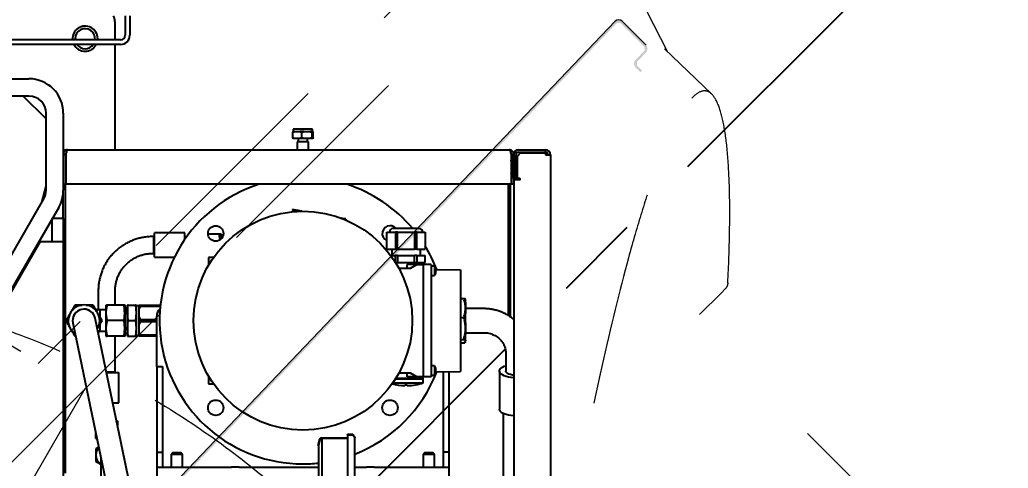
# Model space of a CAD drawing. Header units: inches. Extents: x -347369 to -260369, y 119522 to 149869.
# Drawn here: x -322218 to -321356, y 139585 to 139976 of the extents above; entities that cross this region are included whole.
import ezdxf

# ---------------------------------------------------------------- set-up
doc = ezdxf.new("R2010")
doc.units = ezdxf.units.IN
doc.header["$LTSCALE"] = 300
doc.linetypes.add('CENTRO', pattern=[2, 1.25, -0.25, 0.25, -0.25])
doc.linetypes.add('NASCOSTA', pattern=[0.375, 0.25, -0.125])
for name, color, linetype in [('ASSI', 254, 'CENTRO'), ('MACCHINA', 40, 'Continuous'), ('QUOTE', 7, 'Continuous')]:
    doc.layers.add(name, color=color, linetype=linetype)
doc.styles.get("Standard").update_dxf_attribs({"font": 'romans.shx'})
doc.dimstyles.new('sc1a100', dxfattribs={"dimscale": 100, "dimtxt": 3, "dimasz": 3, "dimexe": 0, "dimexo": 0, "dimgap": 1, "dimtad": 1, "dimzin": 12, "dimdsep": 46, "dimtxsty": 'Standard', "dimblk": 'CLOSEDBLANK', "dimcen": 1, "dimclrd": 253, "dimclre": 253, "dimclrt": 2, "dimadec": 0, "dimazin": 3, "dimtfac": 1, "dimtmove": 0, "dimatfit": 1, "dimldrblk": 'CLOSEDBLANK', "dimfxl": 1, "dimtolj": 1, "dimtzin": 0, "dimarcsym": 0})
doc.dimstyles.new('sc1a100_pollici', dxfattribs={"dimscale": 100, "dimtxt": 3, "dimasz": 3, "dimexe": 0, "dimexo": 0, "dimgap": 1, "dimtad": 1, "dimzin": 12, "dimdsep": 46, "dimtxsty": 'Standard', "dimblk": 'CLOSEDBLANK', "dimcen": 1, "dimclrd": 253, "dimclre": 253, "dimclrt": 2, "dimadec": 0, "dimazin": 3, "dimtfac": 1, "dimtmove": 0, "dimatfit": 1, "dimldrblk": 'CLOSEDBLANK', "dimfxl": 1, "dimtolj": 1, "dimtzin": 0, "dimarcsym": 0})

# ---------------------------------------------------------------- blocks, each defined once
blk = doc.blocks.new('_ClosedBlank')
at = {"color": 0, "linetype": 'ByBlock', "lineweight": -2}
for p, q in [((-1, 0.1667), (0, 0)), ((-1, 0.1667), (-1, -0.1667)), ((0, 0), (-1, -0.1667))]:
    blk.add_line(p, q, dxfattribs=at)
blk = doc.blocks.new('*D16')
at = {"layer": 'Defpoints', "color": 0, "transparency": 16777216}
for p in [(-307383.62, 144199.66), (-325383.62, 140999.66), (-307383.62, 139125.63)]:
    blk.add_point(p, dxfattribs=at)
at = {"layer": 'QUOTE', "color": 253, "lineweight": -2, "transparency": 16777216}
for p, q in [((-325383.62, 140999.66), (-325383.62, 144199.66)), ((-325083.62, 144199.66), (-307683.62, 144199.66)), ((-307383.62, 139125.63), (-307383.62, 144199.66))]:
    blk.add_line(p, q, dxfattribs=at)
at = {"layer": 'QUOTE', "color": 253, "lineweight": -2, "transparency": 16777216, "xscale": 300, "yscale": 300, "zscale": 300, "rotation": 180}
blk.add_blockref('_ClosedBlank', (-325383.62, 144199.66), dxfattribs=at)
at = {"layer": 'QUOTE', "color": 253, "lineweight": -2, "transparency": 16777216, "xscale": 300, "yscale": 300, "zscale": 300}
blk.add_blockref('_ClosedBlank', (-307383.62, 144199.66), dxfattribs=at)
at = {"layer": 'QUOTE', "color": 2, "transparency": 16777216, "char_height": 300, "attachment_point": 5}
for s, insert in [('\\A1;18000', (-316383.62, 144449.66)), ('\\A1;[59\'-0 11/16"]', (-316383.62, 143871.08))]:
    blk.add_mtext(s, dxfattribs=dict(at, insert=insert))
blk = doc.blocks.new('*D28')
at = {"layer": 'Defpoints', "color": 0, "transparency": 16777216}
for p in [(-322483.62, 140399.66), (-321493.68, 139989.61), (-324251.39, 137231.89), (-323921.75, 136508.74), (-322483.62, 136499.66)]:
    blk.add_point(p, dxfattribs=at)
at = {"layer": 'QUOTE', "color": 253, "lineweight": -2, "transparency": 16777216}
for p, q in [((-324251.39, 137231.89), (-324517.44, 136965.84)), ((-322483.62, 136499.66), (-322483.62, 136123.4))]:
    blk.add_line(p, q, dxfattribs=at)
blk.add_arc((-322483.62, 138999.66), 2876.26, 230.97879, 264.02121, dxfattribs=at)
at = {"layer": 'QUOTE', "color": 253, "lineweight": -2, "transparency": 16777216, "xscale": 300, "yscale": 300, "zscale": 300}
for p, rotation in [((-324517.44, 136965.84), 137.9893954922992), ((-322483.62, 136123.4), 357.0106045077002)]:
    blk.add_blockref('_ClosedBlank', p, dxfattribs=dict(at, rotation=rotation))
at = {"layer": 'QUOTE', "color": 2, "transparency": 16777216, "insert": (-323488.65, 136573.31), "char_height": 300, "attachment_point": 5, "rotation": 337.5}
blk.add_mtext('\\A1;45°', dxfattribs=at)
blk = doc.blocks.new('*D38')
at = {"layer": 'Defpoints', "color": 0, "transparency": 16777216}
for p in [(-322483.62, 140399.66), (-323696.06, 139699.66), (-320318.56, 137749.66), (-322483.62, 136499.66), (-321507.47, 136317.71)]:
    blk.add_point(p, dxfattribs=at)
at = {"layer": 'QUOTE', "color": 253, "lineweight": -2, "transparency": 16777216}
for p, q in [((-320318.56, 137749.66), (-320011.93, 137572.62)), ((-322483.62, 136499.66), (-322483.62, 136145.58))]:
    blk.add_line(p, q, dxfattribs=at)
blk.add_arc((-322483.62, 138999.66), 2854.07, 276.02531, 323.97469, dxfattribs=at)
at = {"layer": 'QUOTE', "color": 253, "lineweight": -2, "transparency": 16777216, "xscale": 300, "yscale": 300, "zscale": 300}
for p, rotation in [((-320011.93, 137572.62), 56.98734634615995), ((-322483.62, 136145.58), 183.0126536538403)]:
    blk.add_blockref('_ClosedBlank', p, dxfattribs=dict(at, rotation=rotation))
at = {"layer": 'QUOTE', "color": 2, "transparency": 16777216, "insert": (-321181.59, 136744.46), "char_height": 300, "attachment_point": 5, "rotation": 30}
blk.add_mtext('\\A1;60°', dxfattribs=at)
blk = doc.blocks.new('A$Cda148bbc')
at = {"layer": 'MACCHINA', "lineweight": 0}
h = blk.add_hatch(color=5, dxfattribs=at)
edge = h.paths.add_edge_path(flags=0)
edge.add_line((-93.56, 1228.82), (-87.55, 1228.82))
edge.add_line((-87.55, 1228.82), (-87.6, 1230.83))
edge.add_line((-87.6, 1230.83), (-93.6, 1230.83))
edge.add_ellipse((-93.66, 1233.04), major_axis=(2.17, -0.71), ratio=0.96225, start_angle=198.67681, end_angle=288.67681, ccw=False)
edge.add_line((-95.93, 1233.04), (-96.2, 1244.68))
edge.add_ellipse((-100.55, 1244.68), major_axis=(-4.15, 1.35), ratio=0.96225, start_angle=198.67681, end_angle=288.67681)
edge.add_line((-100.65, 1248.9), (-130.26, 1248.9))
edge.add_ellipse((-130.16, 1244.68), major_axis=(-4.15, 1.35), ratio=0.96225, start_angle=288.67681, end_angle=378.67681)
edge.add_line((-134.51, 1244.68), (-117.97, 536.34))
edge.add_ellipse((-113.62, 536.18), major_axis=(3.37, -2.92), ratio=0.940756, start_angle=220.50202, end_angle=250.50202)
edge.add_line((-117.33, 534.16), (-77.89, 467.67))
edge.add_ellipse((-74.17, 469.69), major_axis=(3.37, -2.92), ratio=0.940756, start_angle=250.50202, end_angle=400.50202)
edge.add_line((-69.82, 469.53), (-70.08, 480.61))
edge.add_ellipse((-67.8, 480.52), major_axis=(-1.77, 1.53), ratio=0.940756, start_angle=-49.49798, end_angle=40.50202, ccw=False)
edge.add_line((-67.85, 482.78), (-39.05, 481.72))
edge.add_line((-39.05, 481.72), (-39.09, 483.77))
edge.add_line((-39.09, 483.77), (-67.9, 484.83))
edge.add_ellipse((-67.8, 480.52), major_axis=(-3.37, 2.92), ratio=0.940756, start_angle=310.50202, end_angle=400.50202)
edge.add_line((-72.15, 480.68), (-71.89, 469.6))
edge.add_ellipse((-74.17, 469.69), major_axis=(1.77, -1.53), ratio=0.940756, start_angle=-109.49798, end_angle=40.50202, ccw=False)
edge.add_line((-76.12, 468.63), (-115.56, 535.12))
edge.add_ellipse((-113.62, 536.18), major_axis=(1.77, -1.53), ratio=0.940756, start_angle=220.50202, end_angle=250.50202, ccw=False)
edge.add_line((-115.9, 536.26), (-132.44, 1244.68))
edge.add_ellipse((-130.16, 1244.68), major_axis=(-2.17, 0.71), ratio=0.96225, start_angle=-71.32319, end_angle=18.67681, ccw=False)
edge.add_line((-130.21, 1246.89), (-100.6, 1246.89))
edge.add_ellipse((-100.55, 1244.68), major_axis=(-2.17, 0.71), ratio=0.96225, start_angle=198.67681, end_angle=288.67681, ccw=False)
edge.add_line((-98.28, 1244.68), (-98, 1233.04))
edge.add_ellipse((-93.66, 1233.04), major_axis=(4.15, -1.35), ratio=0.96225, start_angle=198.67681, end_angle=288.67681)
at = {"layer": 'ASSI'}
blk.add_line((0, -2400), (0, 1400), dxfattribs=at)
at = {"layer": 'MACCHINA', "color": 8, "linetype": 'NASCOSTA', "lineweight": 5, "ltscale": 2.5}
for p, q in [((-83.01, 1258.05), (-206.35, 1298.17)), ((-279.27, 1291.82), (-279.27, 677.64)), ((-30.13, 1259.28), (-87.11, 1257.95)), ((-234.69, 596.37), (-234.69, 1239.76)), ((98.55, 1147.54), (98.55, 1142.65)), ((98.55, 1142.65), (98.55, 1115.75)), ((425.95, 1109), (153.49, 1109)), ((728.5, 863), (728.5, 48)), ((307.5, 48), (728.5, 48))]:
    blk.add_line(p, q, dxfattribs=at)
at = {"layer": 'MACCHINA', "color": 5, "lineweight": 0}
for p, q in [((-134.51, 1244.68), (-117.97, 536.34)), ((-130.26, 1248.9), (-100.65, 1248.9))]:
    blk.add_line(p, q, dxfattribs=at)
at = {"layer": 'MACCHINA', "color": 8, "linetype": 'NASCOSTA', "lineweight": 5, "ltscale": 2.5}
blk.add_circle((0, 0), 750, dxfattribs=at)
blk.add_ellipse((215.54, 912.42), major_axis=(-251.03, 345.22), ratio=0.134221, start_param=5.380201, end_param=7.533679, dxfattribs=at)
at = {"layer": 'MACCHINA', "color": 5, "lineweight": 0}
blk.add_ellipse((-130.16, 1244.68), major_axis=(-4.15, 1.35), ratio=0.96225, start_param=5.038361, end_param=6.609157, dxfattribs=at)
at = {"layer": 'MACCHINA', "color": 8, "linetype": 'NASCOSTA', "lineweight": 5, "ltscale": 2.5}
blk.add_open_spline([(96.46, 1152.66), (96.8, 1152.25), (97.47, 1151.42), (98.33, 1149.7), (98.46, 1148.39), (98.55, 1147.54)], degree=3, knots=[0, 0, 0, 0, 0.256575, 0.521175, 1, 1, 1, 1], dxfattribs=at)
blk = doc.blocks.new('A$Cad528b1c')
at = {"layer": 'MACCHINA'}
for p, q in [((348.5, 975), (348.5, 959)), ((357.5, 980), (357.5, 963)), ((361.5, 980), (361.5, 963)), ((353.5, 959), (201.5, 959)), ((313.75, 960), (313.81, 959)), ((333.5, 960), (333.45, 959)), ((353.5, 955), (201.5, 955)), ((348.5, 955), (348.5, 863)), ((151.5, 925), (273.5, 925)), ((273.5, 910), (151.5, 910)), ((288.5, 890), (268.5, 910)), ((288.5, 827.72), (288.5, 895)), ((303.5, 895), (303.5, 827.72)), ((504, 880.94), (504, 878.94)), ((521, 880.94), (504, 880.94)), ((521, 878.94), (521, 880.94)), ((503.57, 878.44), (503.57, 873.44)), ((505.29, 878.94), (503.77, 878.94)), ((505.29, 872.94), (503.77, 872.94)), ((505.29, 878.94), (507.57, 878.94)), ((509.84, 872.94), (505.29, 872.94)), ((507.57, 878.94), (509.84, 878.94)), ((508.5, 872.94), (508.5, 869.94)), ((513.48, 878.94), (509.84, 878.94)), ((513.48, 872.94), (509.84, 872.94)), ((511.56, 873.44), (511.56, 878.44)), ((513.48, 878.94), (516.03, 878.94)), ((518.57, 872.94), (513.48, 872.94)), ((516.03, 878.94), (518.57, 878.94)), ((516.5, 869.94), (516.5, 872.94)), ((520.69, 878.94), (518.57, 878.94)), ((520.69, 872.94), (518.57, 872.94)), ((520.49, 873.44), (520.49, 878.44)), ((520.69, 878.94), (520.96, 878.94)), ((521.23, 872.94), (520.69, 872.94)), ((520.96, 878.94), (521.23, 878.94)), ((521.43, 873.44), (521.43, 878.44)), ((303.5, 863), (305.5, 863)), ((305.5, 863), (305.5, 862.46)), ((305.5, 863), (305.62, 862.45)), ((305.8, 862.62), (305.8, 863)), ((305.8, 863), (307.5, 863)), ((307.5, 863), (692.5, 863)), ((507.5, 869.94), (507.5, 863)), ((514.57, 869.94), (507.5, 869.94)), ((517.5, 869.94), (514.57, 869.94)), ((517.5, 863), (517.5, 869.94)), ((692.5, 863), (693.5, 863)), ((700.7, 863), (724.3, 863)), ((724.3, 861), (724.3, 863)), ((303.5, 859), (305.5, 859)), ((305.5, 859), (305.5, 833)), ((305.8, 859), (305.8, 860.05)), ((305.8, 859), (305.8, 833)), ((694.2, 859), (694.2, 833)), ((696.5, 859), (694.5, 859)), ((694.5, 859), (694.5, 833)), ((696.5, 859), (696.5, 833)), ((696.5, 838), (696.5, 858.8)), ((698.5, 838), (698.5, 858.8)), ((702.5, 860.3), (699.5, 857.3)), ((699.5, 857.3), (699.5, 838)), ((700.7, 861), (724.3, 861)), ((702.5, 860.3), (724.3, 860.3)), ((724.3, 860.3), (724.3, 858.8)), ((724.3, 858.8), (728.5, 858.8)), ((728.5, 858.8), (728.5, 52.2)), ((696.5, 838), (698.5, 838)), ((696.5, 837), (700.7, 837)), ((701.7, 838), (699.5, 838)), ((700.7, 837), (701.7, 837)), ((284.62, 816.97), (288.5, 831.46)), ((303.5, 833), (305.5, 833)), ((305.5, 581), (305.5, 833)), ((694.2, 833), (305.8, 833)), ((691.5, 833), (691.5, 718.64)), ((693.5, 833), (693.5, 717.38)), ((696.5, 833), (694.5, 833)), ((696.5, 833), (696.5, 78)), ((237, 734.5), (286.49, 820.22)), ((303.5, 803), (303.5, 827.72)), ((299.48, 812.72), (249.99, 727)), ((503.57, 810.89), (503.45, 810.2)), ((506.53, 810.36), (503.57, 810.89)), ((293.5, 802.36), (293.5, 783.04)), ((303.5, 803), (293.87, 803)), ((303.5, 803), (303.5, 783.04)), ((506.4, 809.67), (503.45, 810.2)), ((508.22, 809.35), (506.4, 809.67)), ((511.73, 809.45), (506.53, 810.36)), ((546.9, 803.24), (545.87, 803.43)), ((549.86, 802.72), (546.9, 803.24)), ((549.74, 802.03), (549.13, 802.14)), ((549.86, 802.72), (549.74, 802.03)), ((602.6, 794.25), (591.1, 794.25)), ((614.1, 794.25), (602.6, 794.25)), ((382.44, 787.35), (381.37, 787.35)), ((382.94, 787.35), (382.44, 787.35)), ((382.44, 773.63), (382.44, 787.35)), ((382.44, 783.67), (382.44, 787.35)), ((409.44, 790.5), (382.94, 790.5)), ((382.94, 785.25), (382.94, 790.5)), ((382.94, 769.5), (382.94, 785.25)), ((409.44, 784.74), (409.44, 790.5)), ((409.62, 785), (409.44, 785)), ((439.09, 789.5), (429.76, 789.5)), ((441.05, 789.5), (429.76, 789.5)), ((441.38, 785.5), (441.05, 789.5)), ((441.05, 789.5), (441.44, 789.5)), ((441.44, 789.5), (441.44, 785.43)), ((441.72, 787.6), (441.44, 788.07)), ((442.79, 787.6), (441.72, 787.6)), ((441.72, 787.6), (441.72, 785.75)), ((442.94, 789.5), (442.94, 788.05)), ((585.9, 776.25), (585.9, 791.25)), ((585.9, 791.25), (593.32, 791.25)), ((593.32, 791.25), (593.32, 776.25)), ((595.18, 791.25), (593.32, 791.25)), ((595.18, 776.25), (595.18, 791.25)), ((595.18, 791.25), (610.02, 791.25)), ((610.02, 791.25), (610.02, 776.25)), ((611.88, 791.25), (610.02, 791.25)), ((611.88, 776.25), (611.88, 791.25)), ((611.88, 791.25), (619.3, 791.25)), ((619.3, 791.25), (619.3, 776.25)), ((235.5, 699.9), (283.5, 783.04)), ((283.5, 783.04), (303.5, 783.04)), ((303.5, 783.04), (303.5, -1446.04)), ((382.44, 772.65), (382.44, 783.67)), ((439.94, 784.75), (439.88, 784.34)), ((439.94, 784.75), (439.94, 784.22)), ((585.9, 776.25), (593.32, 776.25)), ((590.1, 776.25), (590.1, 770.75)), ((595.18, 776.25), (593.32, 776.25)), ((595.18, 776.25), (610.02, 776.25)), ((611.88, 776.25), (610.02, 776.25)), ((611.88, 776.25), (619.3, 776.25)), ((615.1, 770.75), (615.1, 776.25)), ((381.37, 772.65), (382.44, 772.65)), ((382.44, 772.65), (382.44, 773.63)), ((382.44, 772.65), (382.94, 772.65)), ((382.94, 769.5), (400.5, 769.5)), ((434.49, 769), (430.2, 769)), ((430.2, 769), (430.2, 762.35)), ((589.25, 770.75), (593.32, 770.75)), ((593.32, 764.78), (593.32, 770.75)), ((595.18, 770.75), (593.32, 770.75)), ((595.18, 770.75), (595.18, 764.75)), ((595.18, 770.75), (610.02, 770.75)), ((610.02, 764.75), (610.02, 770.75)), ((611.88, 770.75), (610.02, 770.75)), ((611.88, 770.75), (611.88, 764.75)), ((611.88, 770.75), (619.3, 770.75)), ((619.3, 764.75), (619.3, 770.75)), ((593.34, 764.75), (595.18, 764.75)), ((615.8, 764.5), (593.5, 764.5)), ((595.18, 764.75), (610.02, 764.75)), ((596.26, 759.77), (606.41, 759.77)), ((603.5, 759.77), (603.5, 763)), ((612, 763), (603.5, 763)), ((606.41, 759.77), (612, 763)), ((610.02, 764.75), (611.88, 764.75)), ((611.88, 764.75), (619.3, 764.75)), ((612, 763), (617.5, 763)), ((615.1, 764.5), (615.1, 764.75)), ((615.8, 763), (615.8, 764.5)), ((617.5, 764.5), (615.8, 764.5)), ((617.5, 763), (617.5, 764.5)), ((624.5, 763), (617.5, 763)), ((617.5, 763), (617.5, 665)), ((617.5, 761.5), (617.5, 666.5)), ((624.5, 763), (624.5, 761.5)), ((627.5, 761.5), (624.5, 761.5)), ((624.5, 761.5), (624.5, 666.5)), ((627.5, 761.5), (627.5, 753.5)), ((628.46, 759.5), (628.44, 759.5)), ((624.5, 753.5), (627.5, 753.5)), ((628.72, 758), (628.44, 758)), ((628.44, 757), (628.72, 757)), ((628.44, 755.5), (628.46, 755.5)), ((628.65, 758.62), (650, 758.25)), ((650, 758.25), (650, 757.37)), ((650, 757.37), (650, 746.13)), ((650, 746.13), (650, 744.01)), ((650, 744.01), (650, 683.99)), ((334.02, 740), (334.02, 723.5)), ((348.72, 727.5), (348.72, 740)), ((650, 733.23), (653.75, 733.23)), ((650, 733.23), (652.89, 733.23)), ((340.56, 727.5), (340.56, 720.75)), ((340.56, 727.5), (341.12, 727.5)), ((356.5, 727.5), (341.12, 727.5)), ((356.36, 727.5), (341.77, 727.5)), ((357.56, 727.5), (357.56, 720.75)), ((359.38, 724.8), (357.56, 724.8)), ((359.94, 727.5), (359.38, 727.5)), ((359.38, 727.5), (359.38, 720.75)), ((359.94, 727.5), (366.46, 727.5)), ((367.02, 727.5), (366.46, 727.5)), ((367.02, 727.5), (367.02, 720.75)), ((369.11, 727), (367.02, 727)), ((369.5, 727.5), (369.5, 723.96)), ((370.5, 726.41), (369.5, 723.96)), ((370.5, 727.5), (370.5, 726.41)), ((370.5, 727.5), (388.23, 727.5)), ((388.12, 726.41), (370.5, 726.41)), ((654.5, 732), (654.45, 732.18)), ((654.5, 725.02), (654.5, 732)), ((654.5, 707.18), (654.5, 725.02)), ((670, 724.5), (654.5, 724.5)), ((361.68, 570.67), (331.35, 716.04)), ((335.56, 723.5), (331.67, 723.5)), ((340.56, 723.5), (335.56, 723.5)), ((335.56, 716.77), (335.56, 723.5)), ((340.56, 720.75), (340.56, 707.25)), ((340.56, 720.75), (341.12, 714)), ((356.5, 714), (357.06, 720.75)), ((357.56, 720.75), (357.56, 707.25)), ((359.94, 714), (359.38, 720.75)), ((359.38, 720.75), (359.38, 707.25)), ((367.02, 720.75), (366.46, 714)), ((367.02, 720.75), (367.02, 707.25)), ((369.5, 723.96), (369.5, 717.54)), ((369.5, 717.54), (369.5, 710.46)), ((385, 674), (385, 718)), ((650, 716.8), (653.75, 716.8)), ((650, 716.8), (652.89, 716.8)), ((311.77, 711.96), (342.1, 566.59)), ((335.56, 704.5), (335.56, 711.24)), ((341.12, 714), (340.56, 707.25)), ((340.56, 707.25), (340.56, 700.5)), ((340.56, 707.25), (341.12, 700.5)), ((356.5, 714), (341.12, 714)), ((356.36, 714), (341.77, 714)), ((357.06, 707.25), (356.5, 714)), ((356.5, 700.5), (357.06, 707.25)), ((357.56, 707.25), (357.56, 700.5)), ((359.38, 707.25), (359.94, 714)), ((359.94, 700.5), (359.38, 707.25)), ((359.38, 707.25), (359.38, 700.5)), ((359.94, 714), (366.46, 714)), ((366.46, 714), (367.02, 707.25)), ((367.02, 707.25), (366.46, 700.5)), ((367.02, 707.25), (367.02, 700.5)), ((370.5, 712.91), (369.5, 710.46)), ((369.5, 710.46), (369.5, 704.04)), ((370.5, 715.09), (370.5, 712.91)), ((370.5, 715.09), (385, 715.09)), ((385, 712.91), (370.5, 712.91)), ((314.16, 700.5), (313.77, 700.5)), ((314.16, 700.5), (313.77, 700.5)), ((335.56, 704.5), (333.76, 704.5)), ((334.02, 704.5), (334.02, 703.26)), ((340.56, 704.5), (335.56, 704.5)), ((341.12, 700.5), (340.56, 700.5)), ((356.5, 700.5), (341.12, 700.5)), ((356.36, 700.5), (341.77, 700.5)), ((348.72, 668.8), (348.72, 700.5)), ((357.56, 703.2), (359.38, 703.2)), ((359.38, 700.5), (359.94, 700.5)), ((359.94, 700.5), (366.46, 700.5)), ((366.46, 700.5), (367.02, 700.5)), ((367.02, 701), (369.11, 701)), ((369.5, 704.04), (369.5, 700.5)), ((370.5, 700.5), (369.5, 700.5)), ((370.5, 701.59), (385, 701.59)), ((370.5, 701.59), (370.5, 700.5)), ((385, 700.5), (370.5, 700.5)), ((654.5, 696.16), (654.5, 707.18)), ((654.5, 703.5), (670, 703.5)), ((650, 697.56), (653.75, 697.56)), ((650, 697.56), (652.89, 697.56)), ((650, 694.77), (653.75, 694.77)), ((650, 694.77), (652.89, 694.77)), ((654.37, 695.79), (654.41, 695.84)), ((654.45, 695.82), (654.45, 695.83)), ((650, 683.99), (650, 681.87)), ((650, 681.87), (650, 670.63)), ((689.5, 686.24), (689.5, 670.04)), ((385, 674), (390, 674)), ((385, 674), (385, 599.09)), ((390, 674), (390, 599.09)), ((627.5, 674.5), (624.5, 674.5)), ((627.5, 674.5), (627.5, 666.5)), ((341.12, 669.2), (348.72, 669.2)), ((341.23, 668.7), (351.87, 668.7)), ((348.72, 668.7), (348.72, 669.2)), ((348.72, 668.7), (348.72, 668.8)), ((351.87, 642.2), (351.87, 668.7)), ((430.2, 665.65), (430.2, 659)), ((606.41, 668.22), (596.26, 668.22)), ((603.5, 665), (603.5, 668.22)), ((612, 665), (603.5, 665)), ((612, 665), (606.41, 668.22)), ((617.5, 665), (612, 665)), ((615.8, 663.5), (615.8, 665)), ((624.5, 665), (617.5, 665)), ((617.5, 663.5), (617.5, 665)), ((624.5, 666.5), (627.5, 666.5)), ((624.5, 666.5), (624.5, 665)), ((628.46, 672.5), (628.44, 672.5)), ((628.72, 671), (628.44, 671)), ((628.44, 670), (628.72, 670)), ((628.44, 668.5), (628.46, 668.5)), ((628.65, 669.38), (650, 669.75)), ((635, 669.49), (635, 599.09)), ((640, 669.58), (640, 599.09)), ((650, 670.63), (650, 669.75)), ((684, 670.04), (684, 636.73)), ((430.2, 659), (434.49, 659)), ((591.03, 659.75), (602.6, 659.75)), ((593.34, 663.25), (602.6, 663.25)), ((615.8, 663.5), (593.5, 663.5)), ((601.6, 657.87), (601.6, 657.26)), ((602.6, 663.25), (617.6, 663.25)), ((602.6, 659.75), (617.6, 659.75)), ((603.6, 657.26), (603.6, 657.87)), ((615.1, 663.25), (615.1, 663.5)), ((617.5, 663.5), (615.8, 663.5)), ((617.6, 659.75), (617.6, 663.25)), ((346.76, 642.2), (351.87, 642.2)), ((687.25, 633.06), (687.25, 554)), ((349.99, 626.7), (350.87, 626.7)), ((350.87, 625.85), (350.13, 626.05)), ((350.87, 625.85), (350.13, 626.05)), ((350.87, 625.85), (350.87, 622.49)), ((331.87, 615.63), (331.87, 612.05)), ((331.87, 612.55), (331.87, 615.63)), ((332.55, 612.34), (331.87, 612.55)), ((552, 614.85), (555.66, 614.85)), ((555.66, 614.2), (552, 614.2)), ((557.84, 611.68), (556.5, 613.76)), ((556.51, 614.39), (557.84, 612.29)), ((331.87, 612.05), (332.66, 611.84)), ((331.87, 611.2), (332.79, 611.2)), ((526, 605.61), (526.06, 606.08)), ((526.01, 605.67), (526, 605.73)), ((526, 605.14), (526, 605.25)), ((526.06, 605.96), (526.02, 605.73)), ((526.06, 606.08), (527.25, 610.52)), ((527.26, 609.97), (526.06, 605.59)), ((528.99, 611.85), (528.99, 611.65)), ((528.99, 611.85), (551.5, 611.85)), ((551.5, 611.25), (528.99, 611.25)), ((551.5, 611.25), (528.99, 611.25)), ((557.84, 611.68), (557.73, 611.86)), ((558, 611.25), (557.88, 611.96)), ((385, 599.09), (390, 599.09)), ((385, 599.09), (385, 586)), ((390, 599.09), (390, 586)), ((399, 599), (397.5, 597.5)), ((397.5, 597.5), (397.5, 586)), ((397.5, 597.5), (407.5, 597.5)), ((399, 599), (406, 599)), ((407.5, 597.5), (406, 599)), ((407.5, 586), (407.5, 597.5)), ((619, 599), (617.5, 597.5)), ((617.5, 597.5), (617.5, 586)), ((617.5, 597.5), (627.5, 597.5)), ((619, 599), (626, 599)), ((627.5, 597.5), (626, 599)), ((627.5, 586), (627.5, 597.5)), ((640, 599.09), (635, 599.09)), ((635, 599.09), (635, 586)), ((640, 599.09), (640, 586)), ((336.37, 594.06), (336.37, 586.7)), ((336.37, 586.7), (336.37, 326.7)), ((385, 586), (385, 569)), ((385, 586), (417.55, 586)), ((417.55, 586), (450.18, 586)), ((457.06, 586), (450.18, 586)), ((457.06, 586), (526.06, 586)), ((558, 586), (567.94, 586)), ((574.82, 586), (567.94, 586)), ((574.82, 586), (607.45, 586)), ((607.45, 586), (640, 586)), ((640, 586), (640, 569))]:
    blk.add_line(p, q, dxfattribs=at)
at = {"layer": 'MACCHINA', "flags": 128}
for points in [[(694.5, 853.2), (694.4, 853.67), (694.2, 854.01)], [(694.2, 841.99), (694.4, 842.33), (694.5, 842.8)], [(331.35, 716.04), (331.01, 717.27), (330.22, 719)], [(684, 670.04), (684.18, 670.95), (684.71, 671.83), (685.58, 672.67), (686.78, 673.46), (688.27, 674.17), (689.5, 674.62)], [(696.5, 664.13), (696.44, 664.13), (694.15, 664.4), (692, 664.79), (690.02, 665.3), (688.27, 665.92), (686.78, 666.63), (685.58, 667.41), (684.71, 668.25), (684.18, 669.14), (684, 670.04)], [(696.5, 666.29), (695.32, 666.48), (693.67, 666.87), (692.24, 667.36), (691.07, 667.95), (690.21, 668.6), (689.68, 669.31), (689.5, 670.04)], [(696.5, 630.81), (696.44, 630.82), (694.15, 631.08), (692, 631.48), (690.02, 631.99), (688.27, 632.6), (686.78, 633.31), (685.58, 634.1), (684.71, 634.94), (684.18, 635.82), (684, 636.73)]]:
    blk.add_lwpolyline(points, dxfattribs=at)
at = {"layer": 'MACCHINA'}
for centre, radius in [((512.5, 714), 95.45), ((436.49, 790.01), 6.75), ((436.49, 637.99), 6.75), ((588.51, 637.99), 6.75)]:
    blk.add_circle(centre, radius, dxfattribs=at)
for centre, radius, start, end in [((338.5, 975), 10, 0, 30), ((322.5, 960), 11, 0, 185.21591), ((322.5, 960), 8.75, 353.43757, 180), ((353.5, 963), 8, 270, 0), ((353.5, 963), 4, 270, 0), ((322.5, 960), 11, 207.03569, 332.96431), ((322.5, 960), 8.75, 214.8499, 325.1501), ((273.5, 895), 30, 0, 90), ((273.5, 895), 15, 0, 90), ((700.7, 858.8), 4.2, 90, 180), ((724.3, 858.8), 4.2, 0, 90), ((700.7, 858.8), 2.2, 90, 180), ((724.3, 858.8), 2.2, 0, 90), ((701.7, 837.5), 0.5, 270, 90), ((512.5, 714), 125, 107.82424, 269.99999), ((512.5, 714), 125, 39.9411, 72.17576), ((273.5, 827.72), 15, 330, 0), ((273.5, 827.72), 30, 330, 0), ((588.51, 790.01), 6.75, 89.99999, 247.21611), ((591.1, 791.25), 3, 89.99999, 179.99999), ((588.51, 790.01), 6.75, 38.87022, 89.99999), ((614.1, 791.25), 3, 359.99999, 89.99999), ((512.5, 714), 125, 20.90962, 31.30647), ((621.76, 757.5), 7, 16.60153, 34.84989), ((621.76, 757.5), 6.98, 4.10654, 16.64528), ((621.76, 757.5), 7, 325.15008, 343.39844), ((621.76, 757.5), 6.71, 355.72545, 4.27452), ((621.76, 757.5), 6.98, 343.35469, 355.89343), ((321.56, 714), 13.75, 30, 235.12532), ((369.11, 726.61), 0.39, 8, 90), ((321.56, 714), 10, 11.78356, 191.78356), ((321.56, 714), 10, 30, 191.78356), ((321.56, 714), 13.75, 328.4418, 30), ((393, 718), 8, 129.46737, 180), ((369.11, 701.39), 0.39, 270, 352), ((621.76, 670.5), 7, 16.60153, 34.84989), ((512.5, 714), 125, 291.3002, 339.09035), ((621.76, 670.5), 7, 325.15008, 343.39844), ((621.76, 670.5), 6.98, 4.10654, 16.64528), ((621.76, 670.5), 6.71, 355.72545, 4.27452), ((621.76, 670.5), 6.98, 343.35469, 355.89343), ((602.6, 703.5), 46.25, 254.73961, 268.76106), ((602.6, 703.5), 45.64, 268.74444, 271.25553), ((602.6, 703.5), 46.25, 271.23891, 288.92463), ((341.37, 596.7), 9.5, 136.67593, 180), ((341.37, 596.7), 9.5, 180, 238.24314), ((512.5, 714), 125, 269.99999, 276.22954)]:
    blk.add_arc(centre, radius, start, end, dxfattribs=at)
for points, knots in [([(503.57, 878.44), (503.9, 878.55), (504.46, 878.74), (505.04, 878.88), (505.29, 878.94)], [0, 0, 0, 0, 0.574166, 1, 1, 1, 1]), ([(503.77, 878.94), (503.73, 878.86), (503.67, 878.72), (503.6, 878.53), (503.57, 878.44)], [0, 0, 0, 0, 0.545381, 1, 1, 1, 1]), ([(505.29, 872.94), (504.97, 873.02), (504.39, 873.16), (503.83, 873.35), (503.57, 873.44)], [0, 0, 0, 0, 0.545381, 1, 1, 1, 1]), ([(503.57, 873.44), (503.61, 873.33), (503.67, 873.14), (503.74, 873), (503.77, 872.94)], [0, 0, 0, 0, 0.574166, 1, 1, 1, 1]), ([(509.84, 878.94), (510.16, 878.86), (510.74, 878.72), (511.3, 878.53), (511.56, 878.44)], [0, 0, 0, 0, 0.545381, 1, 1, 1, 1]), ([(511.56, 873.44), (511.24, 873.33), (510.67, 873.14), (510.09, 873), (509.84, 872.94)], [0, 0, 0, 0, 0.574166, 1, 1, 1, 1]), ([(511.56, 878.44), (511.93, 878.55), (512.56, 878.74), (513.21, 878.88), (513.48, 878.94)], [0, 0, 0, 0, 0.574166, 1, 1, 1, 1]), ([(513.48, 872.94), (513.13, 873.02), (512.48, 873.16), (511.85, 873.35), (511.56, 873.44)], [0, 0, 0, 0, 0.545381, 1, 1, 1, 1]), ([(518.57, 878.94), (518.92, 878.86), (519.57, 878.72), (520.2, 878.53), (520.49, 878.44)], [0, 0, 0, 0, 0.545381, 1, 1, 1, 1]), ([(520.49, 873.44), (520.13, 873.33), (519.49, 873.14), (518.85, 873), (518.57, 872.94)], [0, 0, 0, 0, 0.574166, 1, 1, 1, 1]), ([(520.49, 878.44), (520.53, 878.55), (520.6, 878.74), (520.66, 878.88), (520.69, 878.94)], [0, 0, 0, 0, 0.574166, 1, 1, 1, 1]), ([(520.69, 872.94), (520.66, 873.02), (520.59, 873.16), (520.52, 873.35), (520.49, 873.44)], [0, 0, 0, 0, 0.545381, 1, 1, 1, 1]), ([(521.23, 878.94), (521.27, 878.86), (521.33, 878.72), (521.4, 878.53), (521.43, 878.44)], [0, 0, 0, 0, 0.5453807, 1, 1, 1, 1]), ([(521.43, 873.44), (521.39, 873.33), (521.33, 873.14), (521.26, 873), (521.23, 872.94)], [0, 0, 0, 0, 0.574166, 1, 1, 1, 1]), ([(307.5, 863), (306.97, 862.94), (305.9, 862.81), (304.56, 861.85), (303.66, 860.52), (303.55, 859.49), (303.5, 859)], [0, 0, 0, 0, 0.254649, 0.5095407, 0.7644336, 1, 1, 1, 1]), ([(696.5, 859), (696.44, 859.53), (696.31, 860.6), (695.35, 861.94), (694.02, 862.84), (692.99, 862.95), (692.5, 863)], [0, 0, 0, 0, 0.254651, 0.509543, 0.764436, 1, 1, 1, 1]), ([(306.2, 860.42), (306.02, 860.27), (305.59, 859.89), (305.53, 859.33), (305.5, 859)], [0, 0, 0, 0, 0.425848, 1, 1, 1, 1]), ([(694.5, 859), (694.46, 859.38), (694.39, 859.95), (693.96, 860.3), (693.81, 860.41)], [0, 0, 0, 0, 0.663964, 1, 1, 1, 1]), ([(381.37, 787.35), (380.63, 787.34), (378.6, 787.31), (375.3, 787.01), (371.48, 786.36), (367.73, 785.4), (364.07, 784.13), (360.53, 782.58), (357.12, 780.73), (353.88, 778.62), (350.82, 776.25), (347.96, 773.63), (345.33, 770.79), (342.94, 767.75), (340.8, 764.52), (338.94, 761.13), (337.35, 757.6), (336.06, 753.95), (335.08, 750.2), (334.4, 746.39), (334.07, 742.98), (334.03, 740.84), (334.02, 740)], [0, 0, 0, 0, 0.029748, 0.081749, 0.13376, 0.185771, 0.237781, 0.289792, 0.341803, 0.393814, 0.445825, 0.497836, 0.549846, 0.601857, 0.653868, 0.705879, 0.75789, 0.809901, 0.861911, 0.913922, 0.965933, 1, 1, 1, 1]), ([(439.09, 789.5), (439.44, 788.3), (439.89, 786.73), (439.93, 785.13), (439.94, 784.75)], [0, 0, 0, 0, 0.765519, 1, 1, 1, 1]), ([(348.72, 740), (348.73, 740.51), (348.75, 742.09), (349.01, 744.73), (349.63, 747.88), (350.56, 750.96), (351.78, 753.94), (353.3, 756.78), (355.08, 759.45), (357.12, 761.94), (359.39, 764.22), (361.88, 766.26), (364.55, 768.05), (367.39, 769.56), (370.36, 770.79), (373.44, 771.73), (376.59, 772.35), (379.25, 772.62), (380.84, 772.64), (381.37, 772.65)], [0, 0, 0, 0, 0.029751, 0.092373, 0.155015, 0.217657, 0.280298, 0.34294, 0.405582, 0.468223, 0.530865, 0.593507, 0.656148, 0.71879, 0.781432, 0.844073, 0.906715, 0.969357, 1, 1, 1, 1]), ([(654.5, 725.02), (654.5, 725.21), (654.48, 726.69), (654.13, 729.47), (653.31, 731.97), (652.89, 733.23)], [0, 0, 0, 0, 0.0701071, 0.5307932, 1, 1, 1, 1]), ([(653.75, 733.23), (653.96, 731.87), (654.39, 729.14), (654.46, 726.39), (654.5, 725.02)], [0, 0, 0, 0, 0.501202, 1, 1, 1, 1]), ([(654.4, 732.17), (654.38, 732.29), (654.31, 732.65), (653.97, 733), (653.75, 733.23)], [0, 0, 0, 0, 0.345119, 1, 1, 1, 1]), ([(313.77, 727.5), (313.13, 726.4), (312.27, 724.9), (311.37, 723.35), (311.13, 722.94)], [0, 0, 0, 0, 0.736539, 1, 1, 1, 1]), ([(311.13, 722.94), (311.41, 723.42), (312.3, 724.97), (313.17, 726.46), (313.77, 727.5)], [0, 0, 0, 0, 0.309257, 1, 1, 1, 1]), ([(320.02, 727.5), (319.22, 727.5), (317.09, 727.5), (315.04, 727.5), (313.77, 727.5)], [0, 0, 0, 0, 0.381173, 1, 1, 1, 1]), ([(313.77, 727.5), (315.03, 727.5), (317.09, 727.5), (319.21, 727.5), (320.02, 727.5)], [0, 0, 0, 0, 0.615645, 1, 1, 1, 1]), ([(329.36, 727.5), (328.08, 727.5), (326.17, 727.5), (324.2, 727.5), (323.55, 727.5)], [0, 0, 0, 0, 0.671359, 1, 1, 1, 1]), ([(323.55, 727.5), (324.29, 727.5), (326.25, 727.5), (328.16, 727.5), (329.36, 727.5)], [0, 0, 0, 0, 0.372096, 1, 1, 1, 1]), ([(332.48, 722.09), (332.08, 722.79), (331.02, 724.62), (329.99, 726.4), (329.36, 727.5)], [0, 0, 0, 0, 0.3776898, 1, 1, 1, 1]), ([(329.36, 727.5), (329.85, 726.64), (330.86, 724.9), (331.91, 723.08), (332.45, 722.14), (332.48, 722.09)], [0, 0, 0, 0, 0.485933, 0.976762, 1, 1, 1, 1]), ([(341.77, 727.5), (341.43, 726.39), (340.75, 724.18), (340.62, 721.89), (340.56, 720.75)], [0, 0, 0, 0, 0.500373, 1, 1, 1, 1]), ([(340.56, 727.5), (340.63, 727.5), (340.75, 727.5), (341.43, 727.5), (341.77, 727.5)], [0, 0, 0, 0, 0.501977, 1, 1, 1, 1]), ([(341.12, 727.5), (341.04, 726.94), (340.71, 724.7), (340.62, 722.44), (340.56, 720.75)], [0, 0, 0, 0, 0.250564, 1, 1, 1, 1]), ([(357.56, 720.75), (357.5, 721.89), (357.38, 724.18), (356.7, 726.39), (356.36, 727.5)], [0, 0, 0, 0, 0.500251, 1, 1, 1, 1]), ([(357.56, 727.5), (357.5, 727.5), (357.38, 727.5), (356.7, 727.5), (356.36, 727.5)], [0, 0, 0, 0, 0.501977, 1, 1, 1, 1]), ([(357.06, 720.75), (357, 722.44), (356.92, 724.7), (356.59, 726.94), (356.5, 727.5)], [0, 0, 0, 0, 0.749436, 1, 1, 1, 1]), ([(359.38, 720.75), (359.44, 722.44), (359.52, 724.7), (359.86, 726.94), (359.94, 727.5)], [0, 0, 0, 0, 0.749436, 1, 1, 1, 1]), ([(366.46, 727.5), (366.54, 726.94), (366.87, 724.7), (366.96, 722.44), (367.02, 720.75)], [0, 0, 0, 0, 0.250564, 1, 1, 1, 1]), ([(369.5, 727.5), (369.51, 727.5), (369.76, 727.5), (370.14, 727.5), (370.5, 727.5)], [0, 0, 0, 0, 0.024949, 1, 1, 1, 1]), ([(652.89, 716.8), (653.34, 718.13), (654.25, 720.83), (654.41, 723.61), (654.5, 725.02)], [0, 0, 0, 0, 0.495458, 1, 1, 1, 1]), ([(654.5, 725.02), (654.46, 723.64), (654.39, 720.89), (653.96, 718.17), (653.75, 716.8)], [0, 0, 0, 0, 0.498791, 1, 1, 1, 1]), ([(696.5, 715.16), (695.67, 715.82), (693.91, 717.2), (691, 719.01), (687.86, 720.64), (684.57, 721.99), (681.16, 723.07), (677.66, 723.86), (674.17, 724.34), (671.6, 724.49), (670.23, 724.5), (670, 724.5)], [0, 0, 0, 0, 0.1124, 0.236101, 0.360028, 0.484159, 0.608472, 0.732943, 0.857545, 0.975788, 1, 1, 1, 1]), ([(308.72, 718.76), (308.45, 718.28), (307.51, 716.67), (306.61, 715.1), (305.97, 714)], [0, 0, 0, 0, 0.293992, 1, 1, 1, 1]), ([(305.97, 714), (306.61, 715.09), (307.51, 716.66), (308.44, 718.27), (308.72, 718.76)], [0, 0, 0, 0, 0.699964, 1, 1, 1, 1]), ([(337.15, 714), (336.51, 715.1), (335.61, 716.66), (334.69, 718.27), (334.42, 718.73)], [0, 0, 0, 0, 0.710068, 1, 1, 1, 1]), ([(334.42, 718.73), (334.56, 718.49), (335.24, 717.31), (336.15, 715.73), (336.91, 714.42), (337.15, 714)], [0, 0, 0, 0, 0.152026, 0.731249, 1, 1, 1, 1]), ([(340.56, 720.75), (340.62, 719.61), (340.75, 717.32), (341.43, 715.11), (341.77, 714)], [0, 0, 0, 0, 0.500251, 1, 1, 1, 1]), ([(356.36, 714), (356.7, 715.11), (357.38, 717.32), (357.5, 719.61), (357.56, 720.75)], [0, 0, 0, 0, 0.500373, 1, 1, 1, 1]), ([(369.5, 717.54), (369.73, 716.9), (370.02, 716.06), (370.41, 715.27), (370.5, 715.09)], [0, 0, 0, 0, 0.774545, 1, 1, 1, 1]), ([(654.5, 707.18), (654.44, 708.45), (654.33, 711.02), (653.65, 714.23), (653.09, 716.14), (652.89, 716.8)], [0, 0, 0, 0, 0.39169, 0.789295, 1, 1, 1, 1]), ([(653.75, 716.8), (653.96, 715.2), (654.39, 712), (654.46, 708.78), (654.5, 707.18)], [0, 0, 0, 0, 0.501344, 1, 1, 1, 1]), ([(305.97, 714), (306.61, 712.9), (307.5, 711.36), (308.42, 709.77), (308.68, 709.32)], [0, 0, 0, 0, 0.717919, 1, 1, 1, 1]), ([(309.16, 708.48), (309.11, 708.56), (308.55, 709.53), (307.48, 711.39), (306.48, 713.13), (305.97, 714)], [0, 0, 0, 0, 0.042343, 0.518308, 1, 1, 1, 1]), ([(334.45, 709.33), (334.71, 709.78), (335.63, 711.36), (336.51, 712.9), (337.15, 714)], [0, 0, 0, 0, 0.281108, 1, 1, 1, 1]), ([(337.15, 714), (336.52, 712.91), (335.63, 711.37), (334.72, 709.79), (334.45, 709.33)], [0, 0, 0, 0, 0.712739, 1, 1, 1, 1]), ([(341.77, 714), (341.43, 712.89), (340.75, 710.68), (340.62, 708.39), (340.56, 707.25)], [0, 0, 0, 0, 0.500373, 1, 1, 1, 1]), ([(340.56, 707.25), (340.62, 706.11), (340.75, 703.82), (341.43, 701.61), (341.77, 700.5)], [0, 0, 0, 0, 0.500251, 1, 1, 1, 1]), ([(356.36, 700.5), (356.7, 701.61), (357.38, 703.82), (357.5, 706.11), (357.56, 707.25)], [0, 0, 0, 0, 0.500373, 1, 1, 1, 1]), ([(357.56, 707.25), (357.51, 708.4), (357.41, 710.39), (356.83, 712.31), (356.59, 713.13)], [0, 0, 0, 0, 0.574912, 1, 1, 1, 1]), ([(310.77, 705.7), (311.13, 705.07), (312.15, 703.31), (313.13, 701.6), (313.77, 700.5)], [0, 0, 0, 0, 0.3528398, 1, 1, 1, 1]), ([(313.77, 700.5), (313.53, 700.92), (312.78, 702.22), (311.77, 703.95), (311.01, 705.28), (310.77, 705.7)], [0, 0, 0, 0, 0.245298, 0.76626, 1, 1, 1, 1]), ([(340.56, 700.5), (340.63, 700.5), (340.75, 700.5), (341.43, 700.5), (341.77, 700.5)], [0, 0, 0, 0, 0.501977, 1, 1, 1, 1]), ([(357.56, 700.5), (357.5, 700.5), (357.38, 700.5), (356.7, 700.5), (356.36, 700.5)], [0, 0, 0, 0, 0.501977, 1, 1, 1, 1]), ([(369.5, 704.04), (369.73, 703.4), (370.02, 702.56), (370.41, 701.77), (370.5, 701.59)], [0, 0, 0, 0, 0.7745452, 1, 1, 1, 1]), ([(652.89, 697.56), (653.23, 698.77), (653.92, 701.18), (654.43, 704.42), (654.48, 706.43), (654.5, 707.18)], [0, 0, 0, 0, 0.3823636, 0.768383, 1, 1, 1, 1]), ([(654.5, 707.18), (654.46, 705.57), (654.39, 702.36), (653.96, 699.16), (653.75, 697.56)], [0, 0, 0, 0, 0.499286, 1, 1, 1, 1]), ([(670, 703.5), (670.36, 703.49), (671.54, 703.48), (673.51, 703.26), (675.88, 702.74), (678.14, 701.96), (680.28, 700.95), (682.25, 699.71), (684.04, 698.27), (685.6, 696.64), (686.93, 694.86), (688.01, 692.95), (688.81, 690.93), (689.32, 688.85), (689.49, 687.27), (689.5, 686.41), (689.5, 686.24)], [0, 0, 0, 0, 0.034628, 0.111621, 0.188643, 0.265734, 0.342989, 0.420522, 0.498471, 0.576996, 0.656273, 0.73648, 0.817757, 0.900157, 0.979924, 1, 1, 1, 1]), ([(654.5, 696.16), (654.5, 696.2), (654.48, 696.45), (654.13, 696.92), (653.31, 697.35), (652.89, 697.56)], [0, 0, 0, 0, 0.070107, 0.530793, 1, 1, 1, 1]), ([(652.89, 694.77), (653.36, 694.99), (654.08, 695.34), (654.24, 695.71), (654.29, 695.83)], [0, 0, 0, 0, 0.645665, 1, 1, 1, 1]), ([(653.75, 697.56), (653.96, 697.33), (654.39, 696.86), (654.46, 696.4), (654.5, 696.16)], [0, 0, 0, 0, 0.501202, 1, 1, 1, 1]), ([(654.31, 695.5), (654.31, 695.49), (654.24, 695.24), (653.99, 695), (653.75, 694.77)], [0, 0, 0, 0, 0.045388, 1, 1, 1, 1]), ([(350.87, 626.7), (350.87, 626.66), (350.87, 626.57), (350.87, 626.09), (350.87, 625.85)], [0, 0, 0, 0, 0.501977, 1, 1, 1, 1]), ([(350.87, 626.7), (350.87, 626.7), (350.87, 626.69), (350.87, 626.51), (350.87, 626.07), (350.87, 625.85)], [0, 0, 0, 0, 0.070092, 0.530785, 1, 1, 1, 1]), ([(551.5, 614.35), (551.5, 614.39), (551.51, 614.46), (551.54, 614.56), (551.6, 614.65), (551.69, 614.75), (551.82, 614.83), (551.94, 614.84), (552, 614.85)], [0, 0, 0, 0, 0.14239, 0.279879, 0.412532, 0.540312, 0.779944, 1, 1, 1, 1]), ([(552, 614.82), (551.93, 614.82), (551.8, 614.8), (551.64, 614.69), (551.52, 614.52), (551.51, 614.39), (551.5, 614.33)], [0, 0, 0, 0, 0.249749, 0.499773, 0.749933, 1, 1, 1, 1]), ([(551.5, 614.22), (551.5, 614.12), (551.5, 613.88), (551.5, 611.98), (551.5, 608.89), (551.5, 604.69), (551.5, 599.58), (551.5, 593.75), (551.5, 587.43), (551.5, 580.85), (551.5, 574.27), (551.5, 567.95), (551.5, 562.12), (551.5, 557.01), (551.5, 552.81), (551.5, 549.72), (551.5, 547.82), (551.5, 547.58), (551.5, 547.48)], [0, 0, 0, 0, 0.0515037, 0.1155702, 0.1796413, 0.2437164, 0.3077921, 0.3718652, 0.4359341, 0.5, 0.5640659, 0.6281348, 0.6922079, 0.7562836, 0.8203587, 0.8844298, 0.9484963, 1, 1, 1, 1]), ([(555.66, 614.85), (555.75, 614.84), (555.91, 614.83), (556.15, 614.73), (556.36, 614.59), (556.46, 614.45), (556.51, 614.39)], [0, 0, 0, 0, 0.249955, 0.499926, 0.749937, 1, 1, 1, 1]), ([(556.51, 614.23), (556.46, 614.29), (556.36, 614.43), (556.15, 614.57), (555.91, 614.67), (555.75, 614.68), (555.66, 614.69)], [0, 0, 0, 0, 0.250326, 0.500355, 0.750195, 1, 1, 1, 1]), ([(555.66, 614.52), (555.66, 614.52), (555.66, 614.52), (555.66, 614.2), (555.66, 614.2)], [0, 0, 0, 0, 0.9998294, 1, 1, 1, 1]), ([(331.87, 611.2), (331.87, 611.24), (331.87, 611.33), (331.87, 611.81), (331.87, 612.05)], [0, 0, 0, 0, 0.5019766, 1, 1, 1, 1]), ([(526.06, 605.59), (526.06, 605.18), (526.06, 604.35), (526.06, 601.95), (526.06, 598.81), (526.06, 594.96), (526.06, 590.57), (526.06, 585.8), (526.06, 580.85), (526.06, 575.9), (526.06, 571.13), (526.06, 566.74), (526.06, 562.89), (526.06, 559.75), (526.06, 557.35), (526.06, 556.52), (526.06, 556.11)], [0, 0, 0, 0, 0.071427, 0.142854, 0.214283, 0.285712, 0.357143, 0.428573, 0.500001, 0.571429, 0.642858, 0.714286, 0.785715, 0.857144, 0.928572, 1, 1, 1, 1]), ([(527.25, 610.52), (527.32, 610.71), (527.47, 611.1), (527.91, 611.53), (528.43, 611.8), (528.81, 611.83), (528.99, 611.85)], [0, 0, 0, 0, 0.266103, 0.52147, 0.76609, 1, 1, 1, 1]), ([(528.99, 611.31), (528.79, 611.29), (528.4, 611.26), (527.87, 610.96), (527.45, 610.53), (527.31, 610.17), (527.25, 609.98)], [0, 0, 0, 0, 0.249269, 0.498697, 0.748864, 1, 1, 1, 1]), ([(527.25, 609.97), (527.25, 609.97), (527.25, 609.97), (527.25, 609.95), (527.25, 609.95)], [0, 0, 0, 0, 0.999774, 1, 1, 1, 1]), ([(528.99, 611.3), (528.99, 611.29), (528.99, 611.1), (528.99, 609.7), (528.99, 607.05), (528.99, 603.32), (528.99, 598.8), (528.99, 593.61), (528.99, 587.96), (528.99, 582.05), (528.99, 576.09), (528.99, 570.31), (528.99, 564.92), (528.99, 560.11), (528.99, 556.04), (528.99, 552.94), (528.99, 551.07), (528.99, 550.65), (528.99, 550.53)], [0, 0, 0, 0, 0.001457, 0.070689, 0.139921, 0.209154, 0.278388, 0.347623, 0.416858, 0.486092, 0.555324, 0.624557, 0.693791, 0.763024, 0.832258, 0.901491, 0.970724, 1, 1, 1, 1]), ([(557.84, 612.29), (557.89, 612.2), (557.97, 612.04), (558.01, 611.83), (558, 611.72), (557.99, 611.7)], [0, 0, 0, 0, 0.457879, 0.915847, 1, 1, 1, 1]), ([(558, 550.45), (558, 550.78), (558, 551.4), (558, 552.99), (558, 554.78), (558, 556.86), (558, 559.08), (558, 561.4), (558, 564.01), (558, 567.16), (558, 571), (558, 575.06), (558, 579.26), (558, 583.45), (558, 587.49), (558, 591.25), (558, 594.42), (558, 597.33), (558, 600.26), (558, 603.16), (558, 605.84), (558, 608.13), (558, 610.12), (558, 610.86), (558, 611.25)], [0, 0, 0, 0, 0.0520895, 0.0993923, 0.1419067, 0.1796308, 0.2224639, 0.2568115, 0.2878447, 0.3351949, 0.3835269, 0.4325195, 0.4815298, 0.53054, 0.5785142, 0.6239098, 0.6667117, 0.6987697, 0.7402219, 0.7910662, 0.8353791, 0.8849742, 0.9398487, 1, 1, 1, 1]), ([(334.37, 603.63), (334.32, 603.6), (333.47, 603.11), (332.64, 602.63), (331.87, 602.18)], [0, 0, 0, 0, 0.060806, 1, 1, 1, 1]), ([(331.87, 602.18), (331.87, 601.28), (331.87, 599.48), (331.87, 597.63), (331.87, 596.7)], [0, 0, 0, 0, 0.501677, 1, 1, 1, 1]), ([(331.87, 596.7), (331.87, 595.77), (331.87, 593.91), (331.87, 592.11), (331.87, 591.22)], [0, 0, 0, 0, 0.501977, 1, 1, 1, 1]), ([(331.87, 591.22), (332.65, 590.77), (334.2, 589.87), (335.81, 588.94), (336.62, 588.47)], [0, 0, 0, 0, 0.500369, 1, 1, 1, 1])]:
    blk.add_open_spline(points, degree=3, knots=knots, dxfattribs=at)
for points in [[(305.8, 859), (305.94, 859.52), (306.23, 860.57), (306.65, 861.89), (307.08, 862.82), (307.36, 862.94), (307.5, 863)], [(692.5, 863), (692.64, 862.94), (692.93, 862.82), (693.35, 861.89), (693.78, 860.57), (694.06, 859.52), (694.2, 859)]]:
    blk.add_open_spline(points, degree=3, dxfattribs=at)

msp = doc.modelspace()

# ---------------------------------------------------------------- block references
for rotation in [315, 59.99999999999999]:
    msp.add_blockref('A$Cda148bbc', (-322483.625, 138999.656), dxfattribs=dict(rotation=rotation))
msp.add_blockref('A$Cad528b1c', (-322483.625, 138999.656))

# ---------------------------------------------------------------- dimensions: what is measured, and where the dimension line sits
at = {"layer": 'QUOTE'}
dim = msp.add_linear_dim(base=(-307383.625, 144199.656), p1=(-325383.625, 140999.656), p2=(-307383.625, 139125.625), dimstyle='sc1a100_pollici', override={"dimpost": '\\X'}, dxfattribs=at)
dim.commit()
dim.dimension.update_dxf_attribs({"geometry": '*D16', "text_midpoint": (-316383.625, 144199.656), "dimtype": 160})
for base, line2, picture, middle in [((-323921.753, 136508.745), ((-324251.392, 137231.889), (-321493.675, 139989.605)), '*D28', (-323488.649, 136573.311)), ((-321507.475, 136317.706), ((-320318.561, 137749.656), (-323696.06, 139699.656)), '*D38', (-321181.589, 136744.464))]:
    dim = msp.add_angular_dim_2l(base=base, line1=((-322483.625, 136499.656), (-322483.625, 140399.656)), line2=line2, dimstyle='sc1a100', dxfattribs=at)
    dim.commit()
    dim.dimension.update_dxf_attribs({"geometry": picture, "text_midpoint": middle})

doc.saveas('drawing.dxf')
